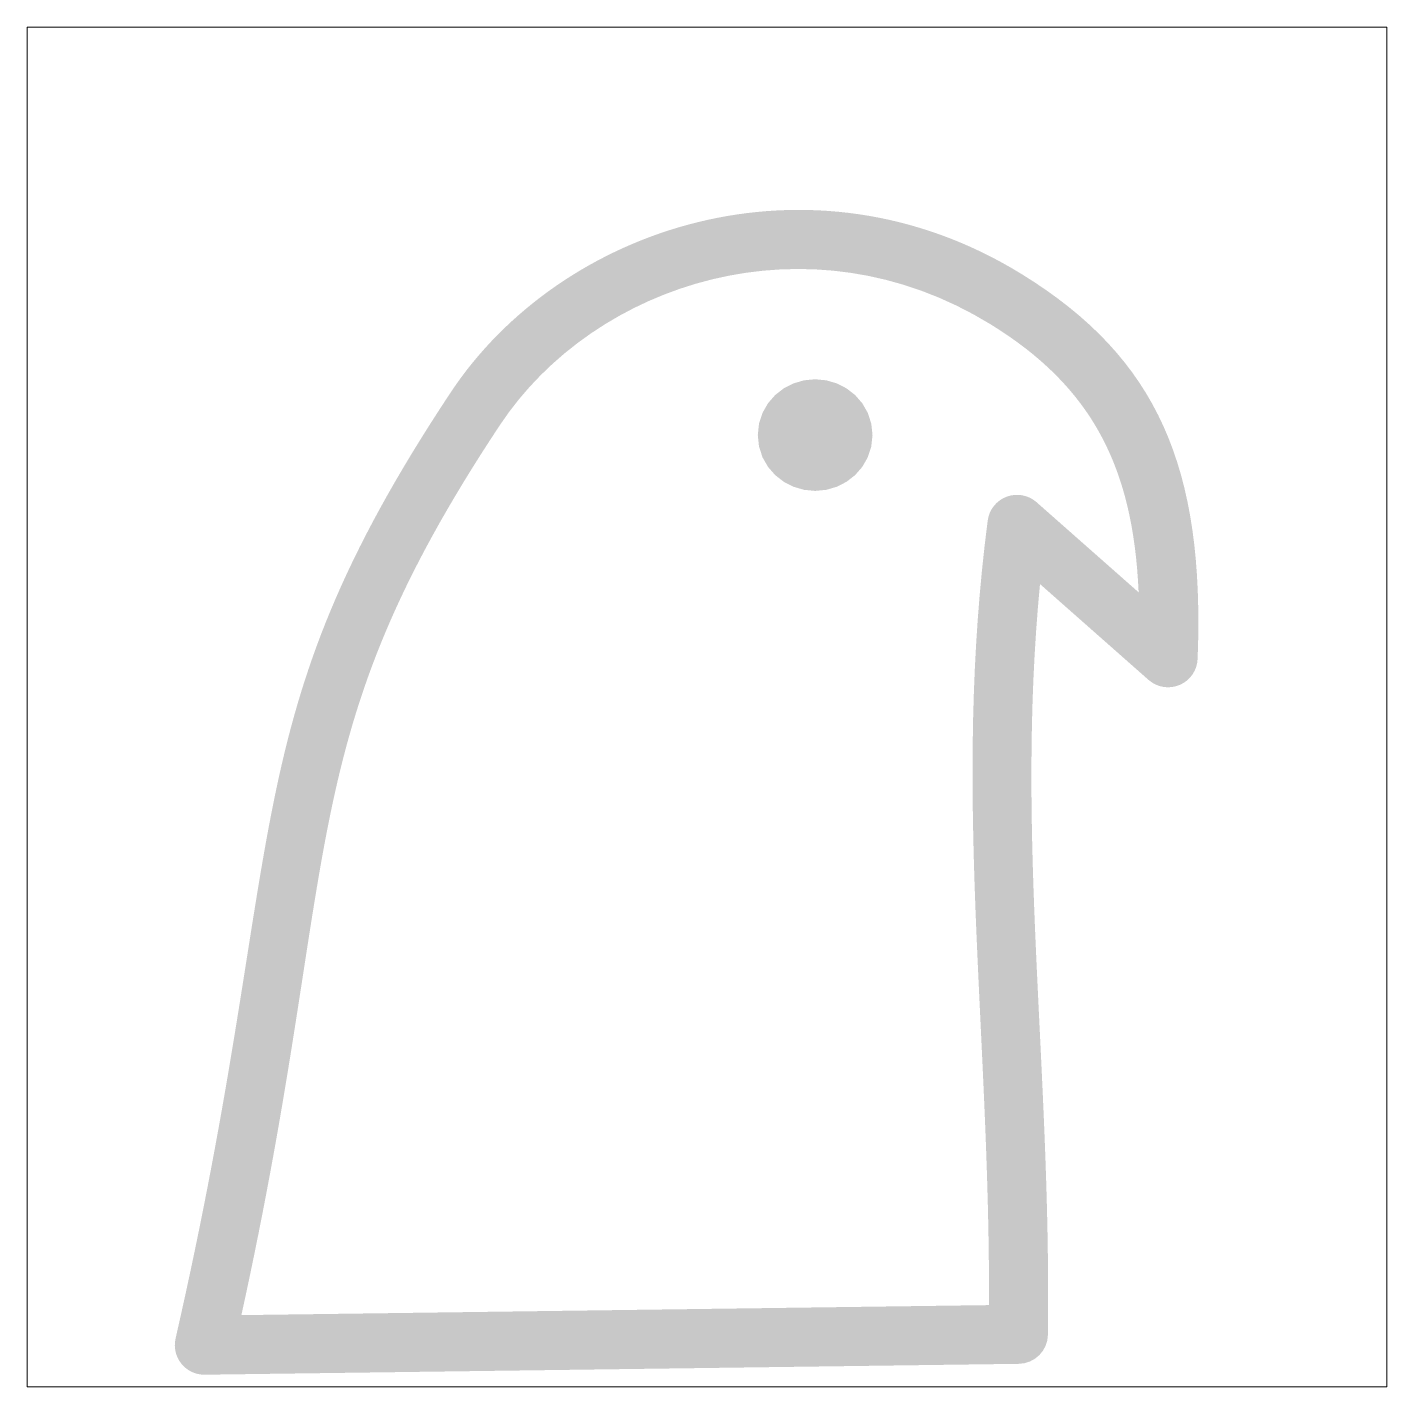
# Paper-space layout 'Layout1' of a CAD drawing. Header units: inches. Extents: x 0 to 5, y 0 to 5.
# The model-space entities are those that its viewports show. They can reach past a viewport. Long polylines and large blocks are cut down to what shows.
import ezdxf

# ---------------------------------------------------------------- set-up
doc = ezdxf.new("R2010")
doc.units = ezdxf.units.IN

msp = doc.modelspace()

# ---------------------------------------------------------------- hatches: boundary and pattern name
at = {"true_color": 0x000000, "transparency": 33554687}
h = msp.add_hatch(color=18, dxfattribs=at)
edge = h.paths.add_edge_path(flags=0)
edge.add_spline(control_points=[(0.5456, 0.1773), (0.9702, 2.0372), (0.7488, 2.4368), (1.5572, 3.6566), (1.9626, 4.2684), (2.8798, 4.5708), (3.6565, 4.0925), (4.1594, 3.7829), (4.3312, 3.378), (4.3043, 2.6769), (4.3027, 2.635), (4.2771, 2.5977), (4.2385, 2.5812), (4.1999, 2.5647), (4.1553, 2.5719), (4.1238, 2.5996), (4.1238, 2.5996), (3.7246, 2.9521), (3.7246, 2.9521), (3.6348, 2.0192), (3.7661, 1.1892), (3.7538, 0.1918), (3.753, 0.1329), (3.7055, 0.0853), (3.6466, 0.0845), (3.6466, 0.0845), (0.653, 0.0445), (0.653, 0.0445), (0.6197, 0.044), (0.588, 0.0589), (0.5671, 0.0848), (0.5461, 0.1107), (0.5382, 0.1448), (0.5456, 0.1773)], knot_values=[0, 0, 0, 0, 1, 1, 1, 2, 2, 2, 3, 3, 3, 4, 4, 4, 5, 5, 5, 6, 6, 6, 7, 7, 7, 8, 8, 8, 9, 9, 9, 10, 10, 10, 11, 11, 11, 11], degree=3, periodic=1)
edge = h.paths.add_edge_path(flags=0)
edge.add_spline(control_points=[(0.7877, 0.2636), (0.7877, 0.2636), (3.5372, 0.3004), (3.5372, 0.3004), (3.5402, 1.3321), (3.4027, 2.1923), (3.5323, 3.1857), (3.5375, 3.2256), (3.5643, 3.2593), (3.6019, 3.2734), (3.6396, 3.2875), (3.6819, 3.2797), (3.712, 3.2531), (3.712, 3.2531), (4.0873, 2.9218), (4.0873, 2.9218), (4.067, 3.3841), (3.9149, 3.6782), (3.5426, 3.9075), (2.8753, 4.3183), (2.0866, 4.0621), (1.7383, 3.5366), (0.9671, 2.3728), (1.1623, 1.9694), (0.7877, 0.2636)], knot_values=[0, 0, 0, 0, 1, 1, 1, 2, 2, 2, 3, 3, 3, 4, 4, 4, 5, 5, 5, 6, 6, 6, 7, 7, 7, 8, 8, 8, 8], degree=3, periodic=1)
h = msp.add_hatch(color=18, dxfattribs=at)
h.paths.add_polyline_path([(2.8977, 3.7053), (2.939, 3.7013), (2.9778, 3.6899), (3.0133, 3.6717), (3.0446, 3.6473), (3.0709, 3.6172), (3.0911, 3.582), (3.1041, 3.5425), (3.1087, 3.5), (3.1041, 3.4575), (3.0911, 3.418), (3.0709, 3.3828), (3.0446, 3.3527), (3.0133, 3.3283), (2.9778, 3.3101), (2.939, 3.2987), (2.8977, 3.2947), (2.8565, 3.2987), (2.8176, 3.3101), (2.7821, 3.3283), (2.7508, 3.3527), (2.7245, 3.3828), (2.7043, 3.418), (2.6913, 3.4575), (2.6868, 3.5), (2.6913, 3.5425), (2.7043, 3.582), (2.7245, 3.6172), (2.7508, 3.6473), (2.7821, 3.6717), (2.8176, 3.6899), (2.8565, 3.7013)], flags=0)
edge = h.paths.add_edge_path(flags=0)
edge.add_spline(control_points=[(2.8977, 3.4879), (2.9032, 3.4879), (2.9041, 3.4948), (2.9041, 3.5), (2.9041, 3.5052), (2.9032, 3.5121), (2.8977, 3.5121), (2.8922, 3.5121), (2.8913, 3.5052), (2.8913, 3.5), (2.8913, 3.4948), (2.8922, 3.4879), (2.8977, 3.4879)], knot_values=[0, 0, 0, 0, 1, 1, 1, 2, 2, 2, 3, 3, 3, 4, 4, 4, 4], degree=3, periodic=1)
h = msp.add_hatch(color=18, dxfattribs=at)
edge = h.paths.add_edge_path(flags=0)
edge.add_spline(control_points=[(2.8977, 3.5966), (2.9542, 3.5966), (3, 3.5533), (3, 3.5), (3, 3.4467), (2.9542, 3.4034), (2.8977, 3.4034), (2.8413, 3.4034), (2.7954, 3.4467), (2.7954, 3.5), (2.7954, 3.5533), (2.8413, 3.5966), (2.8977, 3.5966)], knot_values=[0, 0, 0, 0, 1, 1, 1, 2, 2, 2, 3, 3, 3, 4, 4, 4, 4], degree=3, periodic=1)

psp = doc.layouts.get("Layout1")

# ---------------------------------------------------------------- viewports
at = {"layer": '0'}
psp.add_viewport(center=(2.5, 2.5), size=(5, 5), view_center_point=(2.5, 2.5), view_height=5, dxfattribs=at)

doc.saveas('drawing.dxf')
